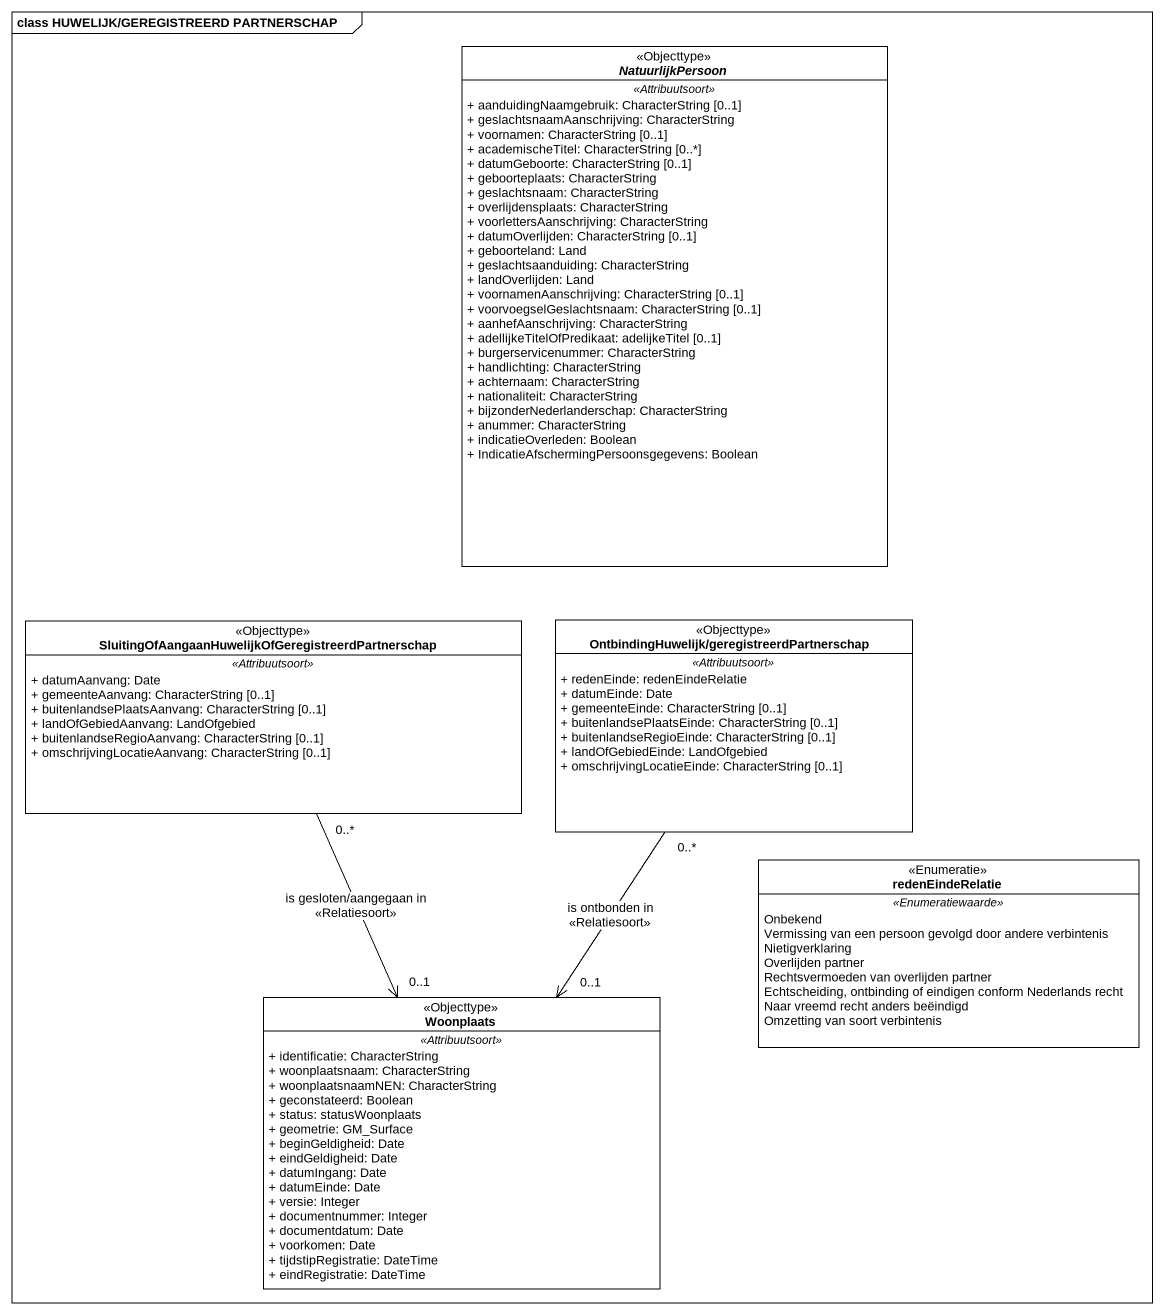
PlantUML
@startuml
mainframe class HUWELIJK/GEREGISTREERD PARTNERSCHAP
hide circle
hide empty members
skinparam classAttributeIconSize 0
abstract class NatuurlijkPersoon <<Objecttype>> {
  .. <<Attribuutsoort>> ..
  + aanduidingNaamgebruik: CharacterString [0..1]
  + geslachtsnaamAanschrijving: CharacterString
  + voornamen: CharacterString [0..1]
  + academischeTitel: CharacterString [0..*]
  + datumGeboorte: CharacterString [0..1]
  + geboorteplaats: CharacterString
  + geslachtsnaam: CharacterString
  + overlijdensplaats: CharacterString
  + voorlettersAanschrijving: CharacterString
  + datumOverlijden: CharacterString [0..1]
  + geboorteland: Land
  + geslachtsaanduiding: CharacterString
  + landOverlijden: Land
  + voornamenAanschrijving: CharacterString [0..1]
  + voorvoegselGeslachtsnaam: CharacterString [0..1]
  + aanhefAanschrijving: CharacterString
  + adellijkeTitelOfPredikaat: adelijkeTitel [0..1]
  + burgerservicenummer: CharacterString
  + handlichting: CharacterString
  + achternaam: CharacterString
  + nationaliteit: CharacterString
  + bijzonderNederlanderschap: CharacterString
  + anummer: CharacterString
  + indicatieOverleden: Boolean
  + IndicatieAfschermingPersoonsgegevens: Boolean
}
class "SluitingOfAangaanHuwelijkOfGeregistreerdPartnerschap" as SluitingOfAangaanHuwelijkOfG <<Objecttype>> {
  .. <<Attribuutsoort>> ..
  + datumAanvang: Date
  + gemeenteAanvang: CharacterString [0..1]
  + buitenlandsePlaatsAanvang: CharacterString [0..1]
  + landOfGebiedAanvang: LandOfgebied
  + buitenlandseRegioAanvang: CharacterString [0..1]
  + omschrijvingLocatieAanvang: CharacterString [0..1]
}
class "OntbindingHuwelijk/geregistreerdPartnerschap" as OntbindingHuwelijk <<Objecttype>> {
  .. <<Attribuutsoort>> ..
  + redenEinde: redenEindeRelatie
  + datumEinde: Date
  + gemeenteEinde: CharacterString [0..1]
  + buitenlandsePlaatsEinde: CharacterString [0..1]
  + buitenlandseRegioEinde: CharacterString [0..1]
  + landOfGebiedEinde: LandOfgebied
  + omschrijvingLocatieEinde: CharacterString [0..1]
}
enum redenEindeRelatie <<Enumeratie>> {
  .. <<Enumeratiewaarde>> ..
  Onbekend
  Vermissing van een persoon gevolgd door andere verbintenis
  Nietigverklaring
  Overlijden partner
  Rechtsvermoeden van overlijden partner
  Echtscheiding, ontbinding of eindigen conform Nederlands recht
  Naar vreemd recht anders beëindigd
  Omzetting van soort verbintenis
}
class Woonplaats <<Objecttype>> {
  .. <<Attribuutsoort>> ..
  + identificatie: CharacterString
  + woonplaatsnaam: CharacterString
  + woonplaatsnaamNEN: CharacterString
  + geconstateerd: Boolean
  + status: statusWoonplaats
  + geometrie: GM_Surface
  + beginGeldigheid: Date
  + eindGeldigheid: Date
  + datumIngang: Date
  + datumEinde: Date
  + versie: Integer
  + documentnummer: Integer
  + documentdatum: Date
  + voorkomen: Date
  + tijdstipRegistratie: DateTime
  + eindRegistratie: DateTime
}
SluitingOfAangaanHuwelijkOfG "0..*" --> "0..1" Woonplaats : is gesloten/aangegaan in\n<<Relatiesoort>>
OntbindingHuwelijk "0..*" --> "0..1" Woonplaats : is ontbonden in\n<<Relatiesoort>>
@enduml
